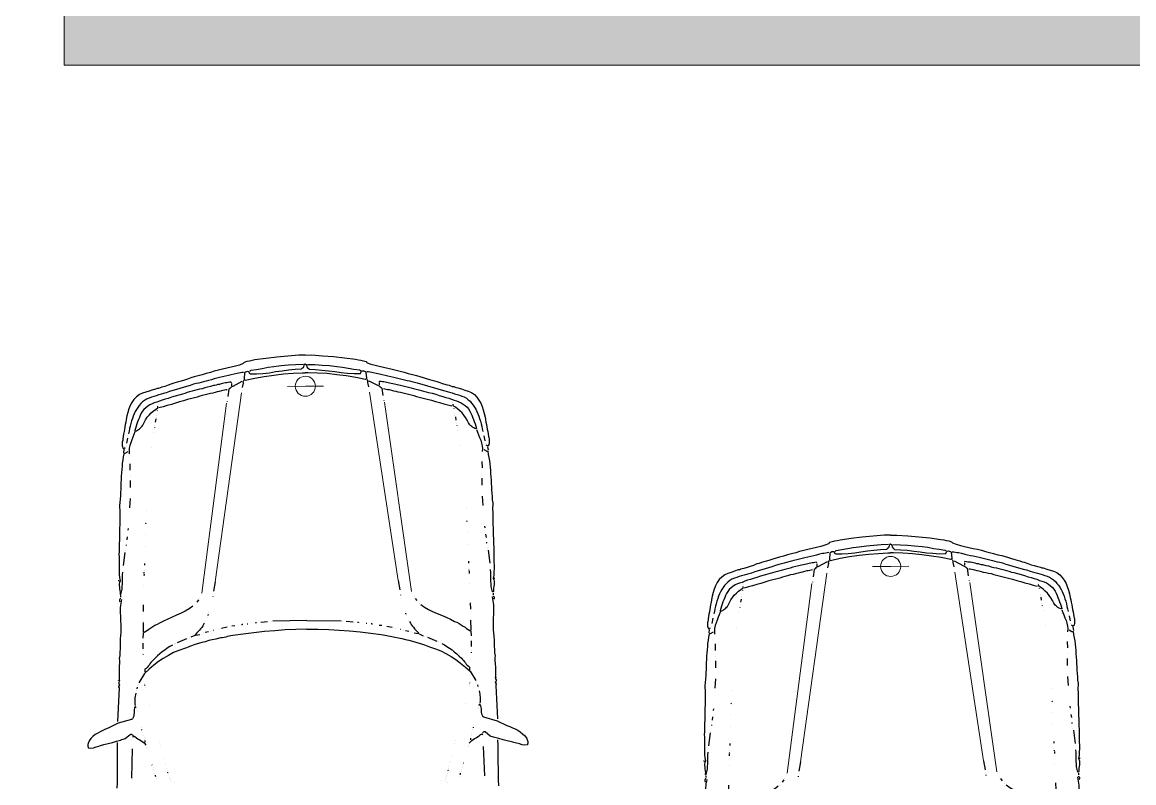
# Model space of a CAD drawing. Header units: metres. Extents: x -45 to 1930, y -347 to 488.
# Drawn here: x 108.875 to 113.662, y -21.972 to -18.695 of the extents above; entities that cross this region are included whole.
import ezdxf

# ---------------------------------------------------------------- set-up
doc = ezdxf.new("R2010")
doc.units = ezdxf.units.M
doc.layers.add('SRAFY', color=3, linetype='Continuous')
doc.layers.add('ZDIVO', color=1, linetype='Continuous')

# ---------------------------------------------------------------- blocks, each defined once
blk = doc.blocks.new('BMW3-PUD')
at = {"lineweight": 0}
for p, q in [((1.0314, 0.4512), (0.2143, 0.3401)), ((0.9833, 0.3943), (0.17, 0.2757)), ((0.1432, 0.0776), (0.1432, 0)), ((0.1432, -0.0776), (0.1432, 0)), ((0.9833, -0.3943), (0.17, -0.2757)), ((1.0314, -0.4512), (0.2143, -0.3401))]:
    blk.add_line(p, q, dxfattribs=at)
for points in [[(1.5236, 0.7387), (1.5228, 0.7394), (1.5213, 0.7394), (1.5198, 0.7409), (1.519, 0.7424), (1.525, 0.7447), (1.5318, 0.7463), (1.5393, 0.7471), (1.546, 0.7472), (1.5528, 0.748), (1.5595, 0.7489), (1.5663, 0.7512), (1.5715, 0.7543), (1.5722, 0.7558), (1.573, 0.7573), (1.5737, 0.758), (1.5737, 0.758), (1.5902, 0.8161), (1.6115, 0.8584), (1.6159, 0.8704), (1.621, 0.8818), (1.6261, 0.8938), (1.632, 0.9044), (1.6386, 0.915), (1.6468, 0.9249), (1.6549, 0.934), (1.6653, 0.9416), (1.6691, 0.9432), (1.6728, 0.9447), (1.6765, 0.9462), (1.6803, 0.9471), (1.684, 0.9471), (1.6878, 0.9471), (1.6916, 0.9464), (1.6953, 0.9457), (1.697, 0.9345), (1.6948, 0.9232), (1.6905, 0.9111), (1.6876, 0.8991), (1.6855, 0.893), (1.684, 0.8878), (1.6833, 0.8825), (1.6811, 0.878), (1.6768, 0.8592), (1.6725, 0.8411), (1.6675, 0.823), (1.6625, 0.8057), (1.6603, 0.8004), (1.6588, 0.7951), (1.6574, 0.7906), (1.6567, 0.7861), (1.6382, 0.7648), (1.6375, 0.7618), (1.6382, 0.7588), (1.6398, 0.7558), (1.6413, 0.7536), (1.6413, 0.7536), (1.6428, 0.7529), (1.6436, 0.7521), (1.6436, 0.7521)], [(1.0566, 0.7984), (1.0648, 0.8), (1.0738, 0.8016), (1.0821, 0.8025), (1.0911, 0.8033), (1.1001, 0.8035), (1.1083, 0.8036), (1.1173, 0.8037), (1.1264, 0.803), (1.1354, 0.8031), (1.1444, 0.8025), (1.1534, 0.8026), (1.1617, 0.8019), (1.1707, 0.802), (1.1797, 0.8022), (1.1887, 0.8023), (1.1977, 0.8024), (1.212, 0.8033), (1.227, 0.8042), (1.2412, 0.8051), (1.2555, 0.8053), (1.269, 0.8055), (1.2833, 0.8064), (1.2975, 0.8073), (1.311, 0.809), (1.3193, 0.8083), (1.3268, 0.8084), (1.3335, 0.8085), (1.341, 0.8093), (1.3485, 0.8094), (1.356, 0.8103), (1.3636, 0.8104), (1.3718, 0.8104), (1.3756, 0.8105), (1.3786, 0.8105), (1.3816, 0.8106), (1.3853, 0.8106), (1.3883, 0.8099), (1.3914, 0.8099), (1.3951, 0.81), (1.3988, 0.8108), (1.4004, 0.8108), (1.4018, 0.8108), (1.4026, 0.8101), (1.4041, 0.8086), (1.4094, 0.8109), (1.4146, 0.8125), (1.4198, 0.8125), (1.4244, 0.8088), (1.4319, 0.8127), (1.4334, 0.8127), (1.4349, 0.812), (1.4356, 0.8112), (1.4379, 0.8112), (1.582, 0.8182)], [(1.4055, 0.8139), (1.4055, 0.8139), (1.4048, 0.8139), (1.4041, 0.8138), (1.4041, 0.8138)], [(1.4378, 0.8143), (1.4378, 0.8143)], [(1.8703, 0.8217), (1.8455, 0.8206), (1.8207, 0.8203), (1.796, 0.82), (1.7712, 0.8197), (1.7464, 0.8194), (1.7224, 0.8192), (1.6976, 0.8196), (1.6728, 0.8193)], [(0.0086, 0), (0.0085, 0.0275), (0.0125, 0.0749), (0.0164, 0.1222), (0.0218, 0.1696), (0.028, 0.217), (0.0309, 0.229), (0.033, 0.2403), (0.0351, 0.2516), (0.0388, 0.2629), (0.0402, 0.2637), (0.041, 0.2644), (0.0425, 0.266), (0.0439, 0.2667), (0.0498, 0.2833), (0.0548, 0.3006), (0.0591, 0.3187), (0.0634, 0.3376), (0.0677, 0.3556), (0.072, 0.3737), (0.0763, 0.3918), (0.0813, 0.4083), (0.0856, 0.4264), (0.0907, 0.4437), (0.0957, 0.4611), (0.1, 0.4784), (0.1043, 0.4927), (0.1087, 0.507), (0.113, 0.5206), (0.1173, 0.5342), (0.1202, 0.5455), (0.1231, 0.556), (0.1268, 0.5658), (0.1289, 0.5756), (0.1347, 0.5907), (0.1398, 0.605), (0.1434, 0.6186), (0.1485, 0.6322), (0.1491, 0.6389), (0.1513, 0.645), (0.1535, 0.6503), (0.1542, 0.6563), (0.1593, 0.6721), (0.1643, 0.6872), (0.1687, 0.7015), (0.1745, 0.7151), (0.1841, 0.728), (0.1953, 0.7386), (0.2079, 0.747), (0.2214, 0.7547), (0.2355, 0.7601), (0.2505, 0.7655), (0.2662, 0.7695), (0.282, 0.7727), (0.2924, 0.7743), (0.3029, 0.7767), (0.3134, 0.7783), (0.3239, 0.7799), (0.3337, 0.7815), (0.3442, 0.7839), (0.3539, 0.7855), (0.3644, 0.7872), (0.3696, 0.788), (0.3749, 0.7895), (0.3794, 0.7904), (0.3846, 0.7904), (0.3899, 0.7905), (0.3951, 0.7905), (0.3997, 0.7891), (0.4042, 0.7876), (0.4049, 0.7869), (0.4049, 0.7861), (0.405, 0.7846), (0.4057, 0.7832), (0.402, 0.7771)], [(0.3616, 0.7676), (0.3833, 0.7716)], [(0.3961, 0.774), (0.3961, 0.774)], [(0.4095, 0.7832), (0.4245, 0.7856)], [(0.421, 0.7668), (0.4283, 0.7789), (0.4283, 0.7804), (0.4283, 0.7812), (0.4283, 0.7827), (0.429, 0.7834), (0.4425, 0.7859), (0.456, 0.7883), (0.4695, 0.7907), (0.483, 0.7916), (0.4972, 0.7933), (0.5107, 0.7942), (0.525, 0.7951), (0.5392, 0.796), (0.5535, 0.7969), (0.5678, 0.7971), (0.582, 0.798), (0.5955, 0.7989), (0.6098, 0.7998), (0.624, 0.8008), (0.6383, 0.8017), (0.6518, 0.8034), (0.6615, 0.8035), (0.6706, 0.8028), (0.6803, 0.803), (0.6901, 0.8031), (0.6991, 0.8032), (0.7089, 0.8033), (0.7186, 0.8034), (0.7276, 0.8035), (0.7374, 0.8036), (0.7471, 0.8038), (0.7562, 0.8046), (0.7659, 0.8047), (0.7749, 0.8048), (0.7847, 0.8049), (0.7937, 0.8051), (0.8035, 0.8052), (0.811, 0.806), (0.8185, 0.8061), (0.8252, 0.8062), (0.832, 0.8063), (0.8395, 0.8063), (0.8462, 0.8064), (0.853, 0.8065), (0.8605, 0.8074), (0.8755, 0.8068), (0.8905, 0.8062), (0.9048, 0.8071), (0.9198, 0.8073), (0.9341, 0.8075), (0.9484, 0.8069), (0.9626, 0.8063), (0.9762, 0.8035), (0.9829, 0.8058), (0.9889, 0.8074), (0.9964, 0.8075), (1.0032, 0.8068), (1.0107, 0.8061), (1.0182, 0.8047), (1.0257, 0.8041), (1.0325, 0.8042), (1.034, 0.8034), (1.0347, 0.8034), (1.0348, 0.8019), (1.0348, 0.8004), (1.0236, 0.7973), (1.0123, 0.7949), (1.0003, 0.794), (0.9883, 0.7931), (0.9756, 0.793), (0.9635, 0.7928), (0.9508, 0.7927), (0.9388, 0.7918)], [(0.7513, 0.767), (0.7588, 0.7686)], [(0.7866, 0.7712), (0.8001, 0.7736)], [(0.8211, 0.7761), (0.8211, 0.7761), (0.8226, 0.7761), (0.8233, 0.7761), (0.8241, 0.7769)], [(0.8473, 0.7794), (0.8473, 0.7794)], [(0.8548, 0.7818), (0.911, 0.7892)], [(0.9784, 0.8088), (0.9776, 0.8088), (0.9761, 0.8087), (0.9754, 0.8087), (0.9739, 0.8087)], [(1.04, 0.8027), (1.0475, 0.8028)], [(1.0535, 0.8007), (1.0535, 0.8007), (1.0535, 0.8022), (1.0528, 0.8029), (1.0528, 0.8029), (1.055, 0.8052), (1.0587, 0.8067), (1.0625, 0.8068), (1.0663, 0.8046)], [(0.0815, 0.2657), (0.0822, 0.2724), (0.0836, 0.2792), (0.085, 0.2868), (0.0857, 0.2928), (0.0885, 0.3056), (0.0921, 0.3191), (0.095, 0.3312), (0.0978, 0.344), (0.1007, 0.356), (0.1036, 0.3688), (0.1064, 0.3809), (0.1093, 0.3929), (0.1122, 0.4042), (0.115, 0.4162), (0.1179, 0.4268), (0.1208, 0.4381), (0.1236, 0.4487), (0.1265, 0.4592), (0.1286, 0.4697), (0.1315, 0.481), (0.1366, 0.4961), (0.1409, 0.5112), (0.1452, 0.5262), (0.1496, 0.5406), (0.1539, 0.5556), (0.1582, 0.5707), (0.1625, 0.585), (0.1676, 0.6001), (0.1705, 0.6106), (0.1734, 0.6212), (0.1763, 0.6317), (0.1799, 0.6423), (0.1828, 0.6528), (0.1864, 0.6634), (0.19, 0.6732), (0.1937, 0.6838), (0.1996, 0.6929), (0.2062, 0.7012), (0.2129, 0.7088), (0.2211, 0.7156), (0.2293, 0.7225), (0.2382, 0.7279), (0.2471, 0.7332), (0.2569, 0.7378), (0.2666, 0.7424), (0.277, 0.7456), (0.2875, 0.7495), (0.2987, 0.7526), (0.31, 0.7557), (0.3204, 0.7581), (0.3317, 0.7605), (0.3429, 0.7629)], [(0.126, 0.318), (0.126, 0.318), (0.1244, 0.3188), (0.1237, 0.3195), (0.1229, 0.3202), (0.1236, 0.3262), (0.125, 0.3323), (0.1257, 0.3383), (0.1264, 0.3443), (0.1278, 0.3511), (0.1292, 0.3571), (0.1307, 0.3631), (0.1329, 0.3691), (0.1335, 0.3767), (0.1357, 0.3835), (0.1371, 0.3895), (0.1378, 0.3955), (0.1414, 0.4091), (0.1442, 0.4211), (0.1478, 0.4332), (0.1507, 0.4445), (0.1528, 0.4558), (0.1557, 0.4663), (0.1586, 0.4776), (0.1615, 0.4881), (0.1643, 0.4987), (0.1672, 0.5092), (0.1708, 0.5198), (0.1737, 0.5296), (0.1773, 0.5454), (0.1816, 0.5612), (0.1867, 0.5763), (0.1918, 0.5914), (0.1954, 0.6042), (0.199, 0.617), (0.2026, 0.6291), (0.2077, 0.6404), (0.2106, 0.6509), (0.2142, 0.6607), (0.2186, 0.6705), (0.2245, 0.6796), (0.2311, 0.688), (0.2386, 0.6956), (0.246, 0.7024), (0.255, 0.7078), (0.2639, 0.7116), (0.2729, 0.7155), (0.2818, 0.7194), (0.2916, 0.7232), (0.3005, 0.7263), (0.3103, 0.7295), (0.32, 0.7326), (0.3297, 0.7357), (0.3305, 0.7357), (0.3305, 0.7342), (0.3305, 0.7335), (0.3312, 0.7327), (0.3298, 0.7282), (0.3276, 0.7237), (0.3247, 0.7191), (0.3217, 0.7153), (0.318, 0.7108), (0.3143, 0.7077), (0.3106, 0.7039), (0.3061, 0.7009), (0.2942, 0.6955), (0.283, 0.6893), (0.2725, 0.6817), (0.2629, 0.6741), (0.254, 0.665), (0.2458, 0.6558), (0.2384, 0.646), (0.2318, 0.6354), (0.2303, 0.6354), (0.2288, 0.6354), (0.2273, 0.6354), (0.225, 0.6353)], [(0.335, 0.7358), (0.3462, 0.7396), (0.3574, 0.7443), (0.3693, 0.7489), (0.3813, 0.7536), (0.3933, 0.7575), (0.4053, 0.7599), (0.418, 0.7608), (0.43, 0.7602)], [(0.4721, 0.7584), (0.4999, 0.7588)], [(0.5255, 0.7568), (0.5255, 0.7568)], [(0.545, 0.757), (0.575, 0.7574)], [(0.6223, 0.7579), (0.6621, 0.7607)], [(1.1907, 0), (1.1907, 0.0026), (1.1909, 0.0476), (1.1927, 0.0935), (1.1959, 0.1386), (1.1991, 0.1836), (1.2038, 0.2295), (1.2093, 0.2746), (1.2155, 0.3197), (1.2169, 0.328), (1.2183, 0.3356), (1.2197, 0.3431), (1.2219, 0.3499), (1.2233, 0.3574), (1.2247, 0.3649), (1.2254, 0.3717), (1.2268, 0.3785), (1.2304, 0.3935), (1.2332, 0.4086), (1.2368, 0.4236), (1.2411, 0.4387), (1.2447, 0.4538), (1.249, 0.4681), (1.2533, 0.4831), (1.2584, 0.4975), (1.2613, 0.5058), (1.2642, 0.5126), (1.2671, 0.5201), (1.2693, 0.5276), (1.278, 0.5525), (1.2875, 0.5752), (1.2993, 0.5978), (1.3118, 0.6198), (1.3258, 0.6402), (1.3413, 0.6607), (1.3583, 0.6811), (1.3761, 0.7009), (1.4164, 0.7254)], [(1.4224, 0.7277), (1.4224, 0.7277)], [(1.4291, 0.73), (1.4291, 0.73)], [(1.4351, 0.7331), (1.4426, 0.734)], [(1.4485, 0.7363), (1.4485, 0.7363)], [(1.4613, 0.7394), (1.468, 0.741), (1.474, 0.7418), (1.4807, 0.7427), (1.4867, 0.7435), (1.4935, 0.7436), (1.5003, 0.7437), (1.507, 0.743), (1.5138, 0.7423)], [(1.5312, 0.735), (1.5312, 0.735)], [(1.5379, 0.7336), (1.5379, 0.7336)], [(1.6856, 0.6955), (1.6802, 0.7007), (1.6749, 0.7059), (1.6711, 0.7127), (1.6665, 0.7186), (1.6627, 0.7253), (1.6588, 0.7313), (1.6543, 0.738), (1.6489, 0.7439), (1.6489, 0.7454), (1.6482, 0.7469), (1.6474, 0.7484), (1.6474, 0.7492), (1.6474, 0.7507), (1.6481, 0.7514), (1.6496, 0.7529), (1.6503, 0.7537)], [(1.7014, 0.7558), (1.8267, 0.7596)], [(1.8327, 0.7574), (1.8327, 0.7574)], [(0.6742, 0.6895), (0.6742, 0.6895)], [(0.7282, 0.6901), (0.7282, 0.6901), (0.7297, 0.6909), (0.7305, 0.6917), (0.7312, 0.6917)], [(0.7755, 0.6922), (0.7755, 0.6922)], [(0.8295, 0.6943), (0.8295, 0.6943)], [(0.9023, 0.6975), (0.9099, 0.6976)], [(0.9324, 0.6978), (0.9324, 0.6978)], [(0.9421, 0.6994), (0.9421, 0.6994), (0.9414, 0.7002), (0.9398, 0.7002), (0.9398, 0.7002)], [(0.9451, 0.6995), (0.9474, 0.7003), (0.9496, 0.7003), (0.9519, 0.7003), (0.9549, 0.7004)], [(0.9962, 0.7009), (0.9962, 0.7009)], [(1.081, 0.7041), (1.1088, 0.7044)], [(1.0873, 0.4909), (1.0991, 0.5068), (1.1094, 0.5235), (1.1182, 0.5416), (1.1262, 0.5612), (1.1343, 0.5801), (1.1423, 0.599), (1.1511, 0.6179), (1.1607, 0.6352), (1.165, 0.645), (1.1702, 0.6549), (1.1753, 0.664), (1.1812, 0.673), (1.1864, 0.6806), (1.1916, 0.6874), (1.196, 0.6935), (1.2004, 0.701), (1.2004, 0.7018), (1.2004, 0.7033), (1.2011, 0.704), (1.2019, 0.7056), (1.2236, 0.7066)], [(1.1515, 0.7057), (1.1515, 0.7057)], [(1.1561, 0.705), (1.1973, 0.7062)], [(1.2454, 0.7068), (1.2702, 0.7071)], [(1.2552, 0.58), (1.261, 0.5914), (1.2684, 0.602), (1.2758, 0.6133), (1.2832, 0.6239), (1.2921, 0.6338), (1.3009, 0.6444), (1.3106, 0.6543), (1.3202, 0.6642), (1.3247, 0.6687), (1.3299, 0.6733), (1.3351, 0.6771), (1.3403, 0.6809), (1.3455, 0.6847), (1.35, 0.6893), (1.3544, 0.6939), (1.3581, 0.6992), (1.3694, 0.6993)], [(1.2882, 0.7073), (1.2882, 0.7073)], [(1.2942, 0.7067), (1.2942, 0.7067), (1.2957, 0.7067), (1.2965, 0.7067), (1.2965, 0.7067)], [(1.4189, 0.7014), (1.4189, 0.7014)], [(1.4279, 0.7), (1.4279, 0.7), (1.4272, 0.7), (1.4257, 0.7), (1.4257, 0.7)], [(1.4377, 0.6971), (1.4377, 0.6971)], [(1.5138, 0.6793), (1.5138, 0.6793)], [(1.6102, 0.7157), (1.6102, 0.7157)], [(1.62, 0.7136), (1.62, 0.7136), (1.6193, 0.7135), (1.6178, 0.7135), (1.6178, 0.7135)], [(1.6291, 0.7107), (1.6291, 0.7107)], [(1.6449, 0.7063), (1.6449, 0.7063)], [(1.6532, 0.7042), (1.6532, 0.7042)], [(1.6607, 0.7028), (1.6607, 0.7028)], [(1.6645, 0.7013), (1.672, 0.7014)], [(1.6954, 0.6927), (1.6954, 0.6927)], [(1.7014, 0.6905), (1.7014, 0.6905)], [(1.7714, 0.6703), (1.7714, 0.6703), (1.7714, 0.6711), (1.7707, 0.6718), (1.7707, 0.6718)], [(0.1558, 0.3364), (0.1564, 0.3424), (0.1579, 0.3484), (0.1593, 0.3552), (0.16, 0.3612), (0.1629, 0.371), (0.165, 0.3801), (0.1672, 0.3891), (0.17, 0.3981), (0.1721, 0.4094), (0.175, 0.4207), (0.1771, 0.432), (0.1807, 0.4441), (0.1836, 0.4554), (0.1865, 0.4667), (0.1901, 0.478), (0.193, 0.4893), (0.1973, 0.5073), (0.2023, 0.5247), (0.2073, 0.5428), (0.2124, 0.5601), (0.2175, 0.5774), (0.2225, 0.5955), (0.2276, 0.6128), (0.2326, 0.6309)], [(0.219, 0.633), (0.219, 0.633)], [(0.2423, 0.6385), (0.2423, 0.6385), (0.243, 0.6386), (0.2438, 0.6386), (0.2438, 0.6386)], [(0.267, 0.6433), (0.267, 0.6433)], [(0.273, 0.6434), (0.273, 0.6434)], [(0.2797, 0.645), (0.2932, 0.6474)], [(0.309, 0.6491), (0.309, 0.6491)], [(0.3157, 0.6507), (0.3157, 0.6507), (0.3165, 0.6507), (0.3172, 0.6507), (0.3172, 0.6507)], [(0.3374, 0.6547), (0.3374, 0.6547)], [(0.4027, 0.6637), (0.4027, 0.6637)], [(1.6742, 0.6368), (1.6742, 0.6368)], [(1.6885, 0.634), (1.6885, 0.634)], [(1.7798, 0.6666), (1.7798, 0.6666)], [(1.7895, 0.6653), (1.7895, 0.6653)], [(1.8001, 0.6616), (1.8001, 0.6616)], [(1.8084, 0.6595), (1.8084, 0.6595)], [(1.8204, 0.6551), (1.8197, 0.6559), (1.8189, 0.6566), (1.8167, 0.6566), (1.8152, 0.6573)], [(1.8302, 0.6522), (1.8302, 0.6522)], [(1.7428, 0.6189), (1.7428, 0.6189)], [(1.7684, 0.6117), (1.7684, 0.6117)], [(1.788, 0.6074), (1.788, 0.6074)], [(1.794, 0.6052), (1.794, 0.6052)], [(1.8046, 0.6031), (1.8046, 0.6031), (1.8038, 0.6031), (1.8023, 0.6031), (1.8023, 0.6031)], [(1.8143, 0.6002), (1.8143, 0.6002)], [(1.8234, 0.5981), (1.8234, 0.5981)], [(1.8309, 0.5952), (1.8309, 0.5952)], [(1.8347, 0.5937), (1.8347, 0.5937)], [(1.8422, 0.5923), (1.8422, 0.5923)], [(1.8498, 0.5909), (1.8498, 0.5909)], [(1.8556, 0.6007), (1.8556, 0.6007)], [(1.2281, 0.5189), (1.2449, 0.5589)], [(1.2471, 0.5649), (1.2471, 0.5649)], [(1.2522, 0.5725), (1.2522, 0.5725)], [(1.8477, 0.5743), (1.8477, 0.5743)], [(1.0821, 0.4849), (1.0821, 0.4849)], [(1.1607, 0.4423), (1.1674, 0.4453), (1.1734, 0.4484), (1.1794, 0.453), (1.1853, 0.4583), (1.1912, 0.4636), (1.1972, 0.469), (1.2031, 0.4743), (1.2098, 0.4804), (1.2106, 0.4804), (1.2113, 0.4797), (1.2121, 0.4789), (1.2128, 0.4782), (1.21, 0.4616)], [(1.2135, 0.4834), (1.2216, 0.5001)], [(1.2237, 0.5068), (1.2237, 0.5068)], [(1.2259, 0.5129), (1.2259, 0.5129)], [(1.0382, 0.4528), (1.0382, 0.4528)], [(1.0546, 0.4627), (1.0546, 0.4627)], [(1.0605, 0.4666), (1.0702, 0.4735)], [(1.154, 0.4392), (1.154, 0.4392)], [(1.1985, 0.4239), (1.202, 0.4382)], [(1.2035, 0.445), (1.2035, 0.445)], [(1.2079, 0.4541), (1.2079, 0.4541)], [(0.7998, 0.4222), (0.7998, 0.4222)], [(0.9833, 0.3943), (1.023, 0.4008)], [(1.0448, 0.4041), (1.0448, 0.4041), (1.0463, 0.4041), (1.047, 0.4041), (1.047, 0.4041)], [(1.1166, 0.4229), (1.1166, 0.4229)], [(1.1234, 0.4253), (1.1249, 0.4253), (1.1264, 0.4261), (1.1271, 0.4261), (1.1286, 0.4261)], [(1.1353, 0.4292), (1.1353, 0.4292)], [(1.1927, 0.4006), (1.1927, 0.4006), (1.1927, 0.4021), (1.1927, 0.4028), (1.1927, 0.4028)], [(1.1949, 0.4089), (1.1949, 0.4089)], [(1.197, 0.4164), (1.197, 0.4164)], [(0.2068, 0.3378), (0.2068, 0.3378), (0.2075, 0.3378), (0.2083, 0.3378), (0.2083, 0.3378)], [(0.2143, 0.3401), (0.2143, 0.3401)], [(0.7644, 0.3677), (0.7644, 0.3677)], [(1.1799, 0.3441), (1.1841, 0.3675)], [(1.1855, 0.3735), (1.1855, 0.3735)], [(1.1877, 0.381), (1.1877, 0.381)], [(0.1212, 0.2729), (0.1425, 0.313), (0.144, 0.3182), (0.1477, 0.322), (0.1514, 0.3258), (0.1536, 0.3296), (0.1858, 0.3338)], [(0.1297, 0.3173), (0.132, 0.3181), (0.1342, 0.3181), (0.1372, 0.3181), (0.1395, 0.3182)], [(1.1743, 0.311), (1.1749, 0.323)], [(0.0477, 0), (0.0479, 0.001), (0.0493, 0.0047), (0.0538, 0.0055), (0.0591, 0.0071), (0.0635, 0.0094), (0.0673, 0.014), (0.068, 0.0155), (0.0687, 0.0162), (0.0702, 0.017), (0.0702, 0.017), (0.0714, 0.044), (0.0741, 0.0718), (0.0775, 0.0997), (0.0809, 0.1275), (0.0851, 0.1546), (0.0878, 0.1824), (0.0897, 0.2102), (0.0894, 0.2372), (0.0788, 0.2424), (0.078, 0.2476), (0.0787, 0.2529), (0.0809, 0.2574), (0.0838, 0.2612), (0.1101, 0.2638), (0.1116, 0.263), (0.1131, 0.2623), (0.1139, 0.2608), (0.1154, 0.2586), (0.1069, 0.2172), (0.0998, 0.1765), (0.0943, 0.1352), (0.0896, 0.0938), (0.0871, 0.0525), (0.0853, 0.0119), (0.085, 0)], [(0.0493, 0.0092), (0.0504, 0.0408), (0.0523, 0.0724), (0.0549, 0.1039), (0.059, 0.1355), (0.0617, 0.1603), (0.0667, 0.1851), (0.0709, 0.2092), (0.0744, 0.2341), (0.0751, 0.2356), (0.0759, 0.2378), (0.0766, 0.2386), (0.0766, 0.2393)], [(0.1153, 0.2646), (0.1235, 0.2692), (0.1243, 0.2692), (0.1258, 0.2684), (0.1273, 0.2677), (0.1288, 0.2677), (0.1475, 0.2717)], [(0.17, 0.2757), (0.17, 0.2757)], [(1.1667, 0.2546), (1.1667, 0.2546), (1.1667, 0.2561), (1.1667, 0.2568), (1.1666, 0.2576)], [(1.1679, 0.2764), (1.1679, 0.2779), (1.1687, 0.2794), (1.1694, 0.2802), (1.1694, 0.2824)], [(1.1572, 0.1696), (1.1598, 0.199)], [(1.1619, 0.2177), (1.1619, 0.2193), (1.1619, 0.22), (1.1618, 0.2215), (1.1626, 0.2222)], [(1.153, 0), (1.1552, 0.1471)], [(1.1574, 0.1531), (1.1574, 0.1531)], [(0.0086, 0), (0.0085, -0.0275), (0.0125, -0.0749), (0.0164, -0.1222), (0.0218, -0.1696), (0.028, -0.217), (0.0309, -0.229), (0.033, -0.2403), (0.0351, -0.2516), (0.0388, -0.2629), (0.0402, -0.2637), (0.041, -0.2644), (0.0425, -0.266), (0.0439, -0.2667), (0.0498, -0.2833), (0.0548, -0.3006), (0.0591, -0.3187), (0.0634, -0.3376), (0.0677, -0.3556), (0.072, -0.3737), (0.0763, -0.3918), (0.0813, -0.4083), (0.0856, -0.4264), (0.0907, -0.4437), (0.0957, -0.4611), (0.1, -0.4784), (0.1043, -0.4927), (0.1087, -0.507), (0.113, -0.5206), (0.1173, -0.5342), (0.1202, -0.5455), (0.1231, -0.556), (0.1268, -0.5658), (0.1289, -0.5756), (0.1347, -0.5907), (0.1398, -0.605), (0.1434, -0.6186), (0.1485, -0.6322), (0.1491, -0.6389), (0.1513, -0.645), (0.1535, -0.6503), (0.1542, -0.6563), (0.1593, -0.6721), (0.1643, -0.6872), (0.1687, -0.7015), (0.1745, -0.7151), (0.1841, -0.728), (0.1953, -0.7386), (0.2079, -0.747), (0.2214, -0.7547), (0.2355, -0.7601), (0.2505, -0.7655), (0.2662, -0.7695), (0.282, -0.7727), (0.2924, -0.7743), (0.3029, -0.7767), (0.3134, -0.7783), (0.3239, -0.7799), (0.3337, -0.7815), (0.3442, -0.7839), (0.3539, -0.7855), (0.3644, -0.7872), (0.3696, -0.788), (0.3749, -0.7895), (0.3794, -0.7904), (0.3846, -0.7904), (0.3899, -0.7905), (0.3951, -0.7905), (0.3997, -0.7891), (0.4042, -0.7876), (0.4049, -0.7869), (0.4049, -0.7861), (0.405, -0.7846), (0.4057, -0.7832), (0.402, -0.7771)], [(1.153, 0), (1.1552, -0.1471)], [(1.1907, 0), (1.1907, -0.0026), (1.1909, -0.0476), (1.1927, -0.0935), (1.1959, -0.1386), (1.1991, -0.1836), (1.2038, -0.2295), (1.2093, -0.2746), (1.2155, -0.3197), (1.2169, -0.328), (1.2183, -0.3356), (1.2197, -0.3431), (1.2219, -0.3499), (1.2233, -0.3574), (1.2247, -0.3649), (1.2254, -0.3717), (1.2268, -0.3785), (1.2304, -0.3935), (1.2332, -0.4086), (1.2368, -0.4236), (1.2411, -0.4387), (1.2447, -0.4538), (1.249, -0.4681), (1.2533, -0.4831), (1.2584, -0.4975), (1.2613, -0.5058), (1.2642, -0.5126), (1.2671, -0.5201), (1.2693, -0.5276), (1.278, -0.5525), (1.2875, -0.5752), (1.2993, -0.5978), (1.3118, -0.6198), (1.3258, -0.6402), (1.3413, -0.6607), (1.3583, -0.6811), (1.3761, -0.7009), (1.4164, -0.7254)], [(0.0477, 0), (0.0479, -0.001), (0.0493, -0.0047), (0.0538, -0.0055), (0.0591, -0.0071), (0.0635, -0.0094), (0.0673, -0.014), (0.068, -0.0155), (0.0687, -0.0162), (0.0702, -0.017), (0.0702, -0.017), (0.0714, -0.044), (0.0741, -0.0718), (0.0775, -0.0997), (0.0809, -0.1275), (0.0851, -0.1546), (0.0878, -0.1824), (0.0897, -0.2102), (0.0894, -0.2372), (0.0788, -0.2424), (0.078, -0.2476), (0.0787, -0.2529), (0.0809, -0.2574), (0.0838, -0.2612), (0.1101, -0.2638), (0.1116, -0.263), (0.1131, -0.2623), (0.1139, -0.2608), (0.1154, -0.2586), (0.1069, -0.2172), (0.0998, -0.1765), (0.0943, -0.1352), (0.0896, -0.0938), (0.0871, -0.0525), (0.0853, -0.0119), (0.085, 0)], [(0.0493, -0.0092), (0.0504, -0.0408), (0.0523, -0.0724), (0.0549, -0.1039), (0.059, -0.1355), (0.0617, -0.1603), (0.0667, -0.1851), (0.0709, -0.2092), (0.0744, -0.2341), (0.0751, -0.2356), (0.0759, -0.2378), (0.0766, -0.2386), (0.0766, -0.2393)], [(1.1572, -0.1696), (1.1598, -0.199)], [(1.1574, -0.1531), (1.1574, -0.1531)], [(1.1619, -0.2177), (1.1619, -0.2193), (1.1619, -0.22), (1.1618, -0.2215), (1.1626, -0.2222)], [(0.0815, -0.2657), (0.0822, -0.2724), (0.0836, -0.2792), (0.085, -0.2868), (0.0857, -0.2928), (0.0885, -0.3056), (0.0921, -0.3191), (0.095, -0.3312), (0.0978, -0.344), (0.1007, -0.356), (0.1036, -0.3688), (0.1064, -0.3809), (0.1093, -0.3929), (0.1122, -0.4042), (0.115, -0.4162), (0.1179, -0.4268), (0.1208, -0.4381), (0.1236, -0.4487), (0.1265, -0.4592), (0.1286, -0.4697), (0.1315, -0.481), (0.1366, -0.4961), (0.1409, -0.5112), (0.1452, -0.5262), (0.1496, -0.5406), (0.1539, -0.5556), (0.1582, -0.5707), (0.1625, -0.585), (0.1676, -0.6001), (0.1705, -0.6106), (0.1734, -0.6212), (0.1763, -0.6317), (0.1799, -0.6423), (0.1828, -0.6528), (0.1864, -0.6634), (0.19, -0.6732), (0.1937, -0.6838), (0.1996, -0.6929), (0.2062, -0.7012), (0.2129, -0.7088), (0.2211, -0.7156), (0.2293, -0.7225), (0.2382, -0.7279), (0.2471, -0.7332), (0.2569, -0.7378), (0.2666, -0.7424), (0.277, -0.7456), (0.2875, -0.7495), (0.2987, -0.7526), (0.31, -0.7557), (0.3204, -0.7581), (0.3317, -0.7605), (0.3429, -0.7629)], [(0.1153, -0.2646), (0.1235, -0.2692), (0.1243, -0.2692), (0.1258, -0.2684), (0.1273, -0.2677), (0.1288, -0.2677), (0.1475, -0.2717)], [(0.1212, -0.2729), (0.1425, -0.313), (0.144, -0.3182), (0.1477, -0.322), (0.1514, -0.3258), (0.1536, -0.3296), (0.1858, -0.3338)], [(0.17, -0.2757), (0.17, -0.2757)], [(1.1667, -0.2546), (1.1667, -0.2546), (1.1667, -0.2561), (1.1667, -0.2568), (1.1666, -0.2576)], [(1.1679, -0.2764), (1.1679, -0.2779), (1.1687, -0.2794), (1.1694, -0.2802), (1.1694, -0.2824)], [(0.126, -0.318), (0.126, -0.318), (0.1244, -0.3188), (0.1237, -0.3195), (0.1229, -0.3202), (0.1236, -0.3262), (0.125, -0.3323), (0.1257, -0.3383), (0.1264, -0.3443), (0.1278, -0.3511), (0.1292, -0.3571), (0.1307, -0.3631), (0.1329, -0.3691), (0.1335, -0.3767), (0.1357, -0.3835), (0.1371, -0.3895), (0.1378, -0.3955), (0.1414, -0.4091), (0.1442, -0.4211), (0.1478, -0.4332), (0.1507, -0.4445), (0.1528, -0.4558), (0.1557, -0.4663), (0.1586, -0.4776), (0.1615, -0.4881), (0.1643, -0.4987), (0.1672, -0.5092), (0.1708, -0.5198), (0.1737, -0.5296), (0.1773, -0.5454), (0.1816, -0.5612), (0.1867, -0.5763), (0.1918, -0.5914), (0.1954, -0.6042), (0.199, -0.617), (0.2026, -0.6291), (0.2077, -0.6404), (0.2106, -0.6509), (0.2142, -0.6607), (0.2186, -0.6705), (0.2245, -0.6796), (0.2311, -0.688), (0.2386, -0.6956), (0.246, -0.7024), (0.255, -0.7078), (0.2639, -0.7116), (0.2729, -0.7155), (0.2818, -0.7194), (0.2916, -0.7232), (0.3005, -0.7263), (0.3103, -0.7295), (0.32, -0.7326), (0.3297, -0.7357), (0.3305, -0.7357), (0.3305, -0.7342), (0.3305, -0.7335), (0.3312, -0.7327), (0.3298, -0.7282), (0.3276, -0.7237), (0.3247, -0.7191), (0.3217, -0.7153), (0.318, -0.7108), (0.3143, -0.7077), (0.3106, -0.7039), (0.3061, -0.7009), (0.2942, -0.6955), (0.283, -0.6893), (0.2725, -0.6817), (0.2629, -0.6741), (0.254, -0.665), (0.2458, -0.6558), (0.2384, -0.646), (0.2318, -0.6354), (0.2303, -0.6354), (0.2288, -0.6354), (0.2273, -0.6354), (0.225, -0.6353)], [(0.1297, -0.3173), (0.132, -0.3181), (0.1342, -0.3181), (0.1372, -0.3181), (0.1395, -0.3182)], [(1.1743, -0.311), (1.1749, -0.323)], [(0.1558, -0.3364), (0.1564, -0.3424), (0.1579, -0.3484), (0.1593, -0.3552), (0.16, -0.3612), (0.1629, -0.371), (0.165, -0.3801), (0.1672, -0.3891), (0.17, -0.3981), (0.1721, -0.4094), (0.175, -0.4207), (0.1771, -0.432), (0.1807, -0.4441), (0.1836, -0.4554), (0.1865, -0.4667), (0.1901, -0.478), (0.193, -0.4893), (0.1973, -0.5073), (0.2023, -0.5247), (0.2073, -0.5428), (0.2124, -0.5601), (0.2175, -0.5774), (0.2225, -0.5955), (0.2276, -0.6128), (0.2326, -0.6309)], [(0.2068, -0.3378), (0.2068, -0.3378), (0.2075, -0.3378), (0.2083, -0.3378), (0.2083, -0.3378)], [(0.2143, -0.3401), (0.2143, -0.3401)], [(0.7644, -0.3677), (0.7644, -0.3677)], [(1.1799, -0.3441), (1.1841, -0.3675)], [(1.1855, -0.3735), (1.1855, -0.3735)], [(1.1877, -0.381), (1.1877, -0.381)], [(0.7998, -0.4222), (0.7998, -0.4222)], [(0.9833, -0.3943), (1.023, -0.4008)], [(1.0448, -0.4041), (1.0448, -0.4041), (1.0463, -0.4041), (1.047, -0.4041), (1.047, -0.4041)], [(1.1166, -0.4229), (1.1166, -0.4229)], [(1.1234, -0.4253), (1.1249, -0.4253), (1.1264, -0.4261), (1.1271, -0.4261), (1.1286, -0.4261)], [(1.1353, -0.4292), (1.1353, -0.4292)], [(1.1927, -0.4006), (1.1927, -0.4006), (1.1927, -0.4021), (1.1927, -0.4028), (1.1927, -0.4028)], [(1.1949, -0.4089), (1.1949, -0.4089)], [(1.197, -0.4164), (1.197, -0.4164)], [(1.1985, -0.4239), (1.202, -0.4382)], [(1.0382, -0.4528), (1.0382, -0.4528)], [(1.0546, -0.4627), (1.0546, -0.4627)], [(1.0605, -0.4666), (1.0702, -0.4735)], [(1.154, -0.4392), (1.154, -0.4392)], [(1.1607, -0.4423), (1.1674, -0.4453), (1.1734, -0.4484), (1.1794, -0.453), (1.1853, -0.4583), (1.1912, -0.4636), (1.1972, -0.469), (1.2031, -0.4743), (1.2098, -0.4804), (1.2106, -0.4804), (1.2113, -0.4797), (1.2121, -0.4789), (1.2128, -0.4782), (1.21, -0.4616)], [(1.2035, -0.445), (1.2035, -0.445)], [(1.2079, -0.4541), (1.2079, -0.4541)], [(1.0821, -0.4849), (1.0821, -0.4849)], [(1.0873, -0.4909), (1.0991, -0.5068), (1.1094, -0.5235), (1.1182, -0.5416), (1.1262, -0.5612), (1.1343, -0.5801), (1.1423, -0.599), (1.1511, -0.6179), (1.1607, -0.6352), (1.165, -0.645), (1.1702, -0.6549), (1.1753, -0.664), (1.1812, -0.673), (1.1864, -0.6806), (1.1916, -0.6874), (1.196, -0.6935), (1.2004, -0.701), (1.2004, -0.7018), (1.2004, -0.7033), (1.2011, -0.704), (1.2019, -0.7056), (1.2236, -0.7066)], [(1.2135, -0.4834), (1.2216, -0.5001)], [(1.2237, -0.5068), (1.2237, -0.5068)], [(1.2259, -0.5129), (1.2259, -0.5129)], [(1.2281, -0.5189), (1.2449, -0.5589)], [(1.2471, -0.5649), (1.2471, -0.5649)], [(1.2522, -0.5725), (1.2522, -0.5725)], [(1.8477, -0.5743), (1.8477, -0.5743)], [(1.2552, -0.58), (1.261, -0.5914), (1.2684, -0.602), (1.2758, -0.6133), (1.2832, -0.6239), (1.2921, -0.6338), (1.3009, -0.6444), (1.3106, -0.6543), (1.3202, -0.6642), (1.3247, -0.6687), (1.3299, -0.6733), (1.3351, -0.6771), (1.3403, -0.6809), (1.3455, -0.6847), (1.35, -0.6893), (1.3544, -0.6939), (1.3581, -0.6992), (1.3694, -0.6993)], [(1.7428, -0.6189), (1.7428, -0.6189)], [(1.7684, -0.6117), (1.7684, -0.6117)], [(1.788, -0.6074), (1.788, -0.6074)], [(1.794, -0.6052), (1.794, -0.6052)], [(1.8046, -0.6031), (1.8046, -0.6031), (1.8038, -0.6031), (1.8023, -0.6031), (1.8023, -0.6031)], [(1.8143, -0.6002), (1.8143, -0.6002)], [(1.8234, -0.5981), (1.8234, -0.5981)], [(1.8309, -0.5952), (1.8309, -0.5952)], [(1.8347, -0.5937), (1.8347, -0.5937)], [(1.8422, -0.5923), (1.8422, -0.5923)], [(0.219, -0.633), (0.219, -0.633)], [(0.2423, -0.6385), (0.2423, -0.6385), (0.243, -0.6386), (0.2438, -0.6386), (0.2438, -0.6386)], [(0.267, -0.6433), (0.267, -0.6433)], [(0.273, -0.6434), (0.273, -0.6434)], [(0.2797, -0.645), (0.2932, -0.6474)], [(0.309, -0.6491), (0.309, -0.6491)], [(0.3157, -0.6507), (0.3157, -0.6507), (0.3165, -0.6507), (0.3172, -0.6507), (0.3172, -0.6507)], [(0.3374, -0.6547), (0.3374, -0.6547)], [(0.4027, -0.6637), (0.4027, -0.6637)], [(1.6742, -0.6368), (1.6742, -0.6368)], [(1.6885, -0.634), (1.6885, -0.634)], [(1.7798, -0.6666), (1.7798, -0.6666)], [(1.7895, -0.6653), (1.7895, -0.6653)], [(1.8001, -0.6616), (1.8001, -0.6616)], [(1.8084, -0.6595), (1.8084, -0.6595)], [(1.8204, -0.6551), (1.8197, -0.6559), (1.8189, -0.6566), (1.8167, -0.6566), (1.8152, -0.6573)], [(1.8302, -0.6522), (1.8302, -0.6522)], [(0.6742, -0.6895), (0.6742, -0.6895)], [(0.7282, -0.6901), (0.7282, -0.6901), (0.7297, -0.6909), (0.7305, -0.6917), (0.7312, -0.6917)], [(0.7755, -0.6922), (0.7755, -0.6922)], [(0.8295, -0.6943), (0.8295, -0.6943)], [(0.9023, -0.6975), (0.9099, -0.6976)], [(0.9324, -0.6978), (0.9324, -0.6978)], [(0.9421, -0.6994), (0.9421, -0.6994), (0.9414, -0.7002), (0.9398, -0.7002), (0.9398, -0.7002)], [(0.9451, -0.6995), (0.9474, -0.7003), (0.9496, -0.7003), (0.9519, -0.7003), (0.9549, -0.7004)], [(0.9962, -0.7009), (0.9962, -0.7009)], [(1.081, -0.7041), (1.1088, -0.7044)], [(1.1515, -0.7057), (1.1515, -0.7057)], [(1.1561, -0.705), (1.1973, -0.7062)], [(1.2454, -0.7068), (1.2702, -0.7071)], [(1.2882, -0.7073), (1.2882, -0.7073)], [(1.2942, -0.7067), (1.2942, -0.7067), (1.2957, -0.7067), (1.2965, -0.7067), (1.2965, -0.7067)], [(1.4189, -0.7014), (1.4189, -0.7014)], [(1.4279, -0.7), (1.4279, -0.7), (1.4272, -0.7), (1.4257, -0.7), (1.4257, -0.7)], [(1.4377, -0.6971), (1.4377, -0.6971)], [(1.5138, -0.6793), (1.5138, -0.6793)], [(1.6102, -0.7157), (1.6102, -0.7157)], [(1.62, -0.7136), (1.62, -0.7136), (1.6193, -0.7135), (1.6178, -0.7135), (1.6178, -0.7135)], [(1.6291, -0.7107), (1.6291, -0.7107)], [(1.6449, -0.7063), (1.6449, -0.7063)], [(1.6856, -0.6955), (1.6802, -0.7007), (1.6749, -0.7059), (1.6711, -0.7127), (1.6665, -0.7186), (1.6627, -0.7253), (1.6588, -0.7313), (1.6543, -0.738), (1.6489, -0.7439), (1.6489, -0.7454), (1.6482, -0.7469), (1.6474, -0.7484), (1.6474, -0.7492), (1.6474, -0.7507), (1.6481, -0.7514), (1.6496, -0.7529), (1.6503, -0.7537)], [(1.6532, -0.7042), (1.6532, -0.7042)], [(1.6607, -0.7028), (1.6607, -0.7028)], [(1.6645, -0.7013), (1.672, -0.7014)], [(1.6954, -0.6927), (1.6954, -0.6927)], [(1.7014, -0.6905), (1.7014, -0.6905)], [(1.7714, -0.6703), (1.7714, -0.6703), (1.7714, -0.6711), (1.7707, -0.6718), (1.7707, -0.6718)], [(0.335, -0.7358), (0.3462, -0.7396), (0.3574, -0.7443), (0.3693, -0.7489), (0.3813, -0.7536), (0.3933, -0.7575), (0.4053, -0.7599), (0.418, -0.7608), (0.43, -0.7602)], [(0.4721, -0.7584), (0.4999, -0.7588)], [(0.5255, -0.7568), (0.5255, -0.7568)], [(0.545, -0.757), (0.575, -0.7574)], [(0.6223, -0.7579), (0.6621, -0.7607)], [(1.4224, -0.7277), (1.4224, -0.7277)], [(1.4291, -0.73), (1.4291, -0.73)], [(1.4351, -0.7331), (1.4426, -0.734)], [(1.4485, -0.7363), (1.4485, -0.7363)], [(1.4613, -0.7394), (1.468, -0.741), (1.474, -0.7418), (1.4807, -0.7427), (1.4867, -0.7435), (1.4935, -0.7436), (1.5003, -0.7437), (1.507, -0.743), (1.5138, -0.7423)], [(1.5236, -0.7387), (1.5228, -0.7394), (1.5213, -0.7394), (1.5198, -0.7409), (1.519, -0.7424), (1.525, -0.7447), (1.5318, -0.7463), (1.5393, -0.7471), (1.546, -0.7472), (1.5528, -0.748), (1.5595, -0.7489), (1.5663, -0.7512), (1.5715, -0.7543), (1.5722, -0.7558), (1.573, -0.7573), (1.5737, -0.758), (1.5737, -0.758), (1.5902, -0.8161), (1.6115, -0.8584), (1.6159, -0.8704), (1.621, -0.8818), (1.6261, -0.8938), (1.632, -0.9044), (1.6386, -0.915), (1.6468, -0.9249), (1.6549, -0.934), (1.6653, -0.9416), (1.6691, -0.9432), (1.6728, -0.9447), (1.6765, -0.9462), (1.6803, -0.9471), (1.684, -0.9471), (1.6878, -0.9471), (1.6916, -0.9464), (1.6953, -0.9457), (1.697, -0.9345), (1.6948, -0.9232), (1.6905, -0.9111), (1.6876, -0.8991), (1.6855, -0.893), (1.684, -0.8878), (1.6833, -0.8825), (1.6811, -0.878), (1.6768, -0.8592), (1.6725, -0.8411), (1.6675, -0.823), (1.6625, -0.8057), (1.6603, -0.8004), (1.6588, -0.7951), (1.6574, -0.7906), (1.6567, -0.7861), (1.6382, -0.7648), (1.6375, -0.7618), (1.6382, -0.7588), (1.6398, -0.7558), (1.6413, -0.7536), (1.6413, -0.7536), (1.6428, -0.7529), (1.6436, -0.7521), (1.6436, -0.7521)], [(1.5312, -0.735), (1.5312, -0.735)], [(1.5379, -0.7336), (1.5379, -0.7336)], [(1.7014, -0.7558), (1.8267, -0.7596)], [(1.8327, -0.7574), (1.8327, -0.7574)], [(0.3616, -0.7676), (0.3833, -0.7716)], [(0.3961, -0.774), (0.3961, -0.774)], [(0.4095, -0.7832), (0.4245, -0.7856)], [(0.421, -0.7668), (0.4283, -0.7789), (0.4283, -0.7804), (0.4283, -0.7812), (0.4283, -0.7827), (0.429, -0.7834), (0.4425, -0.7859), (0.456, -0.7883), (0.4695, -0.7907), (0.483, -0.7916), (0.4972, -0.7933), (0.5107, -0.7942), (0.525, -0.7951), (0.5392, -0.796), (0.5535, -0.7969), (0.5678, -0.7971), (0.582, -0.798), (0.5955, -0.7989), (0.6098, -0.7998), (0.624, -0.8008), (0.6383, -0.8017), (0.6518, -0.8034), (0.6615, -0.8035), (0.6706, -0.8028), (0.6803, -0.803), (0.6901, -0.8031), (0.6991, -0.8032), (0.7089, -0.8033), (0.7186, -0.8034), (0.7276, -0.8035), (0.7374, -0.8036), (0.7471, -0.8038), (0.7562, -0.8046), (0.7659, -0.8047), (0.7749, -0.8048), (0.7847, -0.8049), (0.7937, -0.8051), (0.8035, -0.8052), (0.811, -0.806), (0.8185, -0.8061), (0.8252, -0.8062), (0.832, -0.8063), (0.8395, -0.8063), (0.8462, -0.8064), (0.853, -0.8065), (0.8605, -0.8074), (0.8755, -0.8068), (0.8905, -0.8062), (0.9048, -0.8071), (0.9198, -0.8073), (0.9341, -0.8075), (0.9484, -0.8069), (0.9626, -0.8063), (0.9762, -0.8035), (0.9829, -0.8058), (0.9889, -0.8074), (0.9964, -0.8075), (1.0032, -0.8068), (1.0107, -0.8061), (1.0182, -0.8047), (1.0257, -0.8041), (1.0325, -0.8042), (1.034, -0.8034), (1.0347, -0.8034), (1.0348, -0.8019), (1.0348, -0.8004), (1.0236, -0.7973), (1.0123, -0.7949), (1.0003, -0.794), (0.9883, -0.7931), (0.9756, -0.793), (0.9635, -0.7928), (0.9508, -0.7927), (0.9388, -0.7918)], [(0.7513, -0.767), (0.7588, -0.7686)], [(0.7866, -0.7712), (0.8001, -0.7736)], [(0.8211, -0.7761), (0.8211, -0.7761), (0.8226, -0.7761), (0.8233, -0.7761), (0.8241, -0.7769)], [(0.8473, -0.7794), (0.8473, -0.7794)], [(0.8548, -0.7818), (0.911, -0.7892)], [(0.9784, -0.8088), (0.9776, -0.8088), (0.9761, -0.8087), (0.9754, -0.8087), (0.9739, -0.8087)], [(1.04, -0.8027), (1.0475, -0.8028)], [(1.0535, -0.8007), (1.0535, -0.8007), (1.0535, -0.8022), (1.0528, -0.8029), (1.0528, -0.8029), (1.055, -0.8052), (1.0587, -0.8067), (1.0625, -0.8068), (1.0663, -0.8046)], [(1.0566, -0.7984), (1.0648, -0.8), (1.0738, -0.8016), (1.0821, -0.8025), (1.0911, -0.8033), (1.1001, -0.8035), (1.1083, -0.8036), (1.1173, -0.8037), (1.1264, -0.803), (1.1354, -0.8031), (1.1444, -0.8025), (1.1534, -0.8026), (1.1617, -0.8019), (1.1707, -0.802), (1.1797, -0.8022), (1.1887, -0.8023), (1.1977, -0.8024), (1.212, -0.8033), (1.227, -0.8042), (1.2412, -0.8051), (1.2555, -0.8053), (1.269, -0.8055), (1.2833, -0.8064), (1.2975, -0.8073), (1.311, -0.809), (1.3193, -0.8083), (1.3268, -0.8084), (1.3335, -0.8085), (1.341, -0.8093), (1.3485, -0.8094), (1.356, -0.8103), (1.3636, -0.8104), (1.3718, -0.8104), (1.3756, -0.8105), (1.3786, -0.8105), (1.3816, -0.8106), (1.3853, -0.8106), (1.3883, -0.8099), (1.3914, -0.8099), (1.3951, -0.81), (1.3988, -0.8108), (1.4004, -0.8108), (1.4018, -0.8108), (1.4026, -0.8101), (1.4041, -0.8086), (1.4094, -0.8109), (1.4146, -0.8125), (1.4198, -0.8125), (1.4244, -0.8088), (1.4319, -0.8127), (1.4334, -0.8127), (1.4349, -0.812), (1.4356, -0.8112), (1.4379, -0.8112), (1.582, -0.8182)], [(1.4055, -0.8139), (1.4055, -0.8139), (1.4048, -0.8139), (1.4041, -0.8138), (1.4041, -0.8138)], [(1.4378, -0.8143), (1.4378, -0.8143)], [(1.8703, -0.8217), (1.8455, -0.8206), (1.8207, -0.8203), (1.796, -0.82), (1.7712, -0.8197), (1.7464, -0.8194), (1.7224, -0.8192), (1.6976, -0.8196), (1.6728, -0.8193)]]:
    blk.add_lwpolyline(points)
for start, end in [(0, 180), (180, 0)]:
    blk.add_arc((0.1432, 0), 0.0432, start, end, dxfattribs=at)

msp = doc.modelspace()

# ---------------------------------------------------------------- hatches: boundary and pattern name
at = {"layer": 'SRAFY', "linetype": 'Continuous', "lineweight": 0}
h = msp.add_hatch(color=256, dxfattribs=at)
h.paths.add_polyline_path([(104.105843, -10.429684), (104.105843, -10.729684), (106.955843, -10.729684), (106.955843, -12.754684), (106.955843, -13.079684), (107.055843, -13.079684), (107.055843, -12.654684), (107.055843, -10.429684)])
h.paths.add_polyline_path([(104.405843, -14.829684), (106.955843, -14.829684), (106.955843, -16.429684), (106.905843, -16.429684), (106.905843, -16.529684), (107.055843, -16.529684), (107.055843, -16.429684), (107.055843, -14.729684), (104.105843, -14.729684), (104.107079, -22.664507), (106.071234, -23.650661), (106.205843, -23.382556), (105.799526, -23.178554), (105.799161, -23.178529), (105.799171, -23.178376), (104.405843, -22.47882), (104.405843, -18.879684), (106.205843, -18.879684), (106.205843, -18.579684), (104.405843, -18.579684)])
h.paths.add_polyline_path([(104.405843, -16.429684), (104.405843, -16.529684), (105.955843, -16.529684), (105.955843, -16.429684)], flags=16)
h.paths.add_polyline_path([(109.155843, -16.529684), (113.255843, -16.529684), (113.255843, -17.629684), (113.355843, -17.629684), (113.355843, -16.529684), (116.155843, -16.529684), (116.155843, -18.579684), (109.605843, -18.579684), (109.155843, -18.579684), (109.155843, -18.479684), (109.055843, -18.479684), (109.055843, -18.879684), (109.605843, -18.879684), (116.155843, -18.879684), (116.155843, -28.789209), (116.605843, -28.789209), (116.605843, -14.329684), (116.605843, -10.429684), (116.155843, -10.429684), (116.155843, -14.429684), (116.155843, -16.429684), (114.355843, -16.429684), (114.355843, -15.179684), (114.255843, -15.179684), (114.255843, -16.429684), (113.355843, -16.429684), (113.355843, -14.329684), (113.255843, -14.329684), (113.255843, -16.429684), (112.655843, -16.429684), (109.155843, -16.429684), (109.155843, -15.676654), (109.055843, -15.676654), (109.055843, -16.429684), (108.583152, -16.429684), (108.583152, -16.529684), (109.055843, -16.529684), (109.055843, -17.629684), (109.155843, -17.629684)])
h.paths.add_polyline_path([(107.633152, -16.529684), (107.633152, -16.429684), (107.055843, -16.429684), (107.055843, -16.529684)])
h.paths.add_polyline_path([(110.87993, -14.329684), (110.77993, -14.329684), (110.77993, -16.429684), (110.87993, -16.429684), (110.87993, -15.829684)], flags=17)
h.paths.add_polyline_path([(109.155843, -14.329684), (109.155843, -14.429684), (109.922034, -14.429684), (109.922034, -14.329684)], flags=17)
h.paths.add_polyline_path([(109.155843, -14.165238), (109.155843, -10.729684), (109.655843, -10.729684), (109.954534, -10.729684), (109.954534, -10.429684), (109.055843, -10.429684), (109.055843, -10.921031), (109.055843, -14.676654), (109.155843, -14.676654)])
h.paths.add_polyline_path([(113.355843, -10.579684), (113.255843, -10.579684), (113.255843, -13.429684), (113.355843, -13.429684)], flags=17)
h.paths.add_polyline_path([(116.155843, -14.429684), (116.155843, -14.329684), (114.255843, -14.329684), (114.255843, -14.479684), (114.355843, -14.479684), (114.355843, -14.429684)], flags=17)

# ---------------------------------------------------------------- linework, layer by layer
at = {"layer": 'ZDIVO', "linetype": 'Continuous', "lineweight": 0}
for p, q in [((109.055843, -18.479684), (109.055843, -18.879684)), ((109.605843, -18.879684), (109.055843, -18.879684)), ((116.155843, -18.879684), (109.605843, -18.879684))]:
    msp.add_line(p, q, dxfattribs=at)

# ---------------------------------------------------------------- block references
at = {"linetype": 'Continuous', "lineweight": 0, "rotation": 270.3862586335308}
for p in [(110.09363, -20.120226), (112.614241, -20.896696)]:
    msp.add_blockref('BMW3-PUD', p, dxfattribs=at)

doc.saveas('drawing.dxf')
